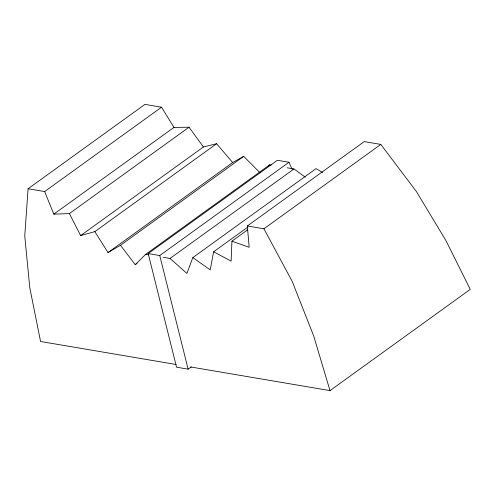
<?xml version="1.0" encoding="UTF-8"?>
<svg xmlns="http://www.w3.org/2000/svg" width="495" height="495" viewBox="0 0 495 495"><rect width="100%" height="100%" fill="white"/><g stroke="black" fill="none" stroke-linecap="round" stroke-linejoin="round"><path stroke-width="0.74" d="M247.587 229.866L231.932 241.17L231.122 261.119L213.623 251.788L210.214 269.899L192.833 257.586L186.906 273.45L170.039 258.427L163.208 257.27M259.974 172.749L243.707 156.358L232.669 162.552L216.612 143.723L203.414 146.966L189.016 127.215L173.962 127.432L161.537 107.198L144.955 104.383L28.079 188.75L24.75 235.911L29.787 287.719L40.565 341.494L176.14 364.506M268.68 165.887L269.695 164.829L271.211 165.089M28.079 188.75L44.661 191.565L53.819 214.156L69.374 213.58L80.654 235.583L94.842 231.629L107.997 252.549L120.489 245.303L135.215 264.676L145.74 254.306L269.695 164.829M44.661 191.565L161.537 107.198M53.819 214.156L173.962 127.432M69.374 213.58L189.016 127.215M80.654 235.583L203.414 146.966M94.842 231.629L216.612 143.723M107.997 252.549L232.669 162.552M120.489 245.303L243.707 156.358M191.256 366.906L188.131 369.159L176.554 367.191L148.184 253.57L277.423 160.281L289 162.242L292.143 169.29M135.215 264.676L137.096 263.321M148.184 253.57L159.761 255.538L289 162.242M170.039 258.427L293.993 168.956L305.242 177.148M192.833 257.586L316.058 168.634L322.548 172.52M231.932 241.17L249.164 247.314L247.352 225.968L364.227 141.601L380.81 144.416L416.431 191.577L445.877 240.477L470.25 289.377L329.998 390.617L190.612 366.962M213.623 251.788L247.964 226.995M247.352 225.968L263.934 228.783L380.81 144.416M287.156 167.793L293.993 168.956M145.74 254.306L148.778 254.82M263.934 228.783L292.149 281.296L313.681 335.901L329.998 390.617M159.761 255.538L188.131 369.159"/></g></svg>
